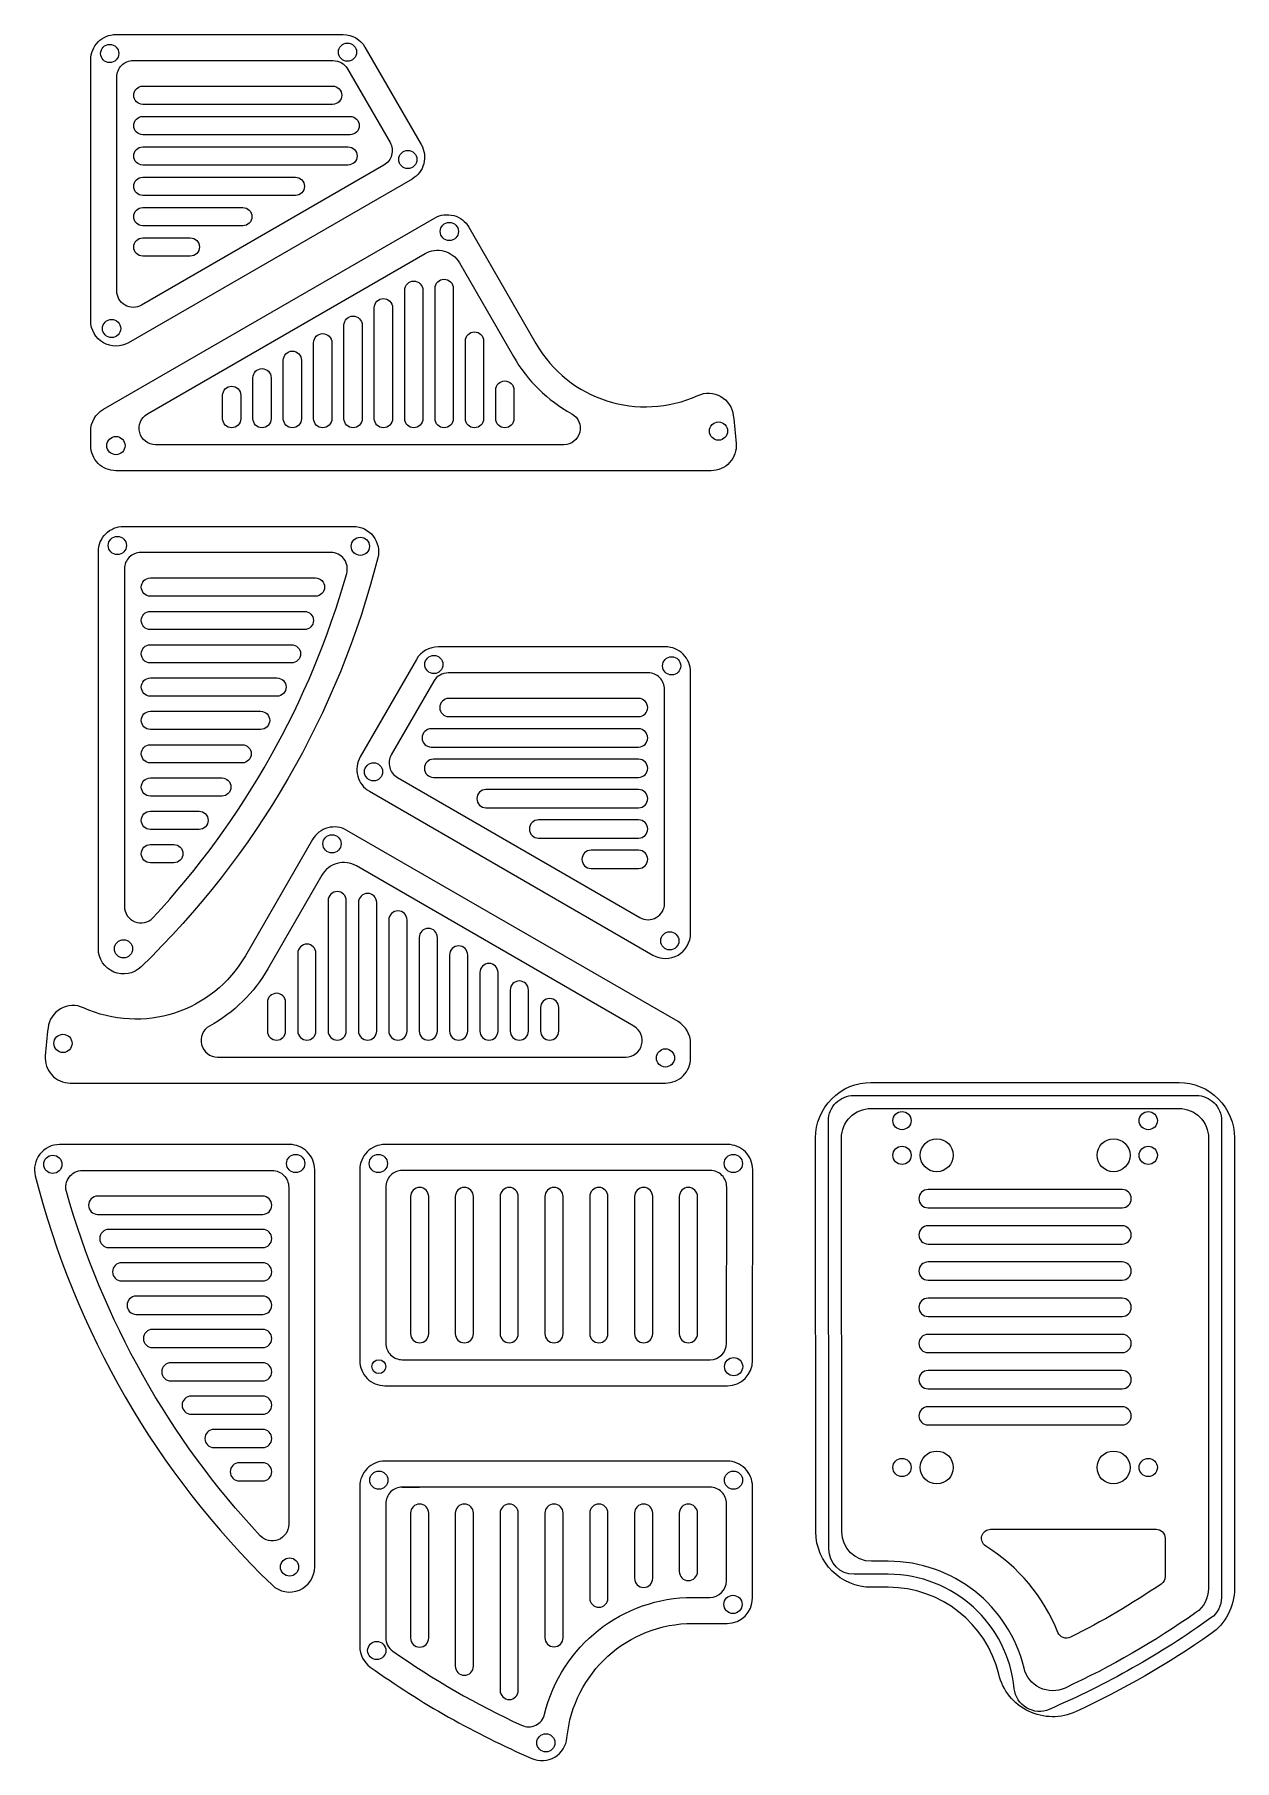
# Model space of a CAD drawing. Header units: inches. Extents: x 0 to 138, y 0 to 199.
import ezdxf

# ---------------------------------------------------------------- set-up
doc = ezdxf.new("R2010")
doc.units = ezdxf.units.IN
doc.header["$MEASUREMENT"] = 0
doc.layers.add('Cover', color=7, linetype='Continuous')

# ---------------------------------------------------------------- blocks, each defined once
blk = doc.blocks.new('*U6')
at = {"layer": 'Cover'}
blk.add_lwpolyline([(11.2, 1.05), (-11.2, 1.05, 1), (-11.2, -1.05), (11.2, -1.05, 1)], format="xyb", close=True, dxfattribs=at)
blk = doc.blocks.new('*U8')
at = {"layer": 'Cover', "color": 0, "linetype": 'ByBlock', "lineweight": -2, "transparency": 16777216}
for p in [(0, 0), (0, -4.18), (0, -8.35), (0, -12.53), (0, -16.7), (0, -20.88), (0, -25.05)]:
    blk.add_blockref('*U6', p, dxfattribs=at)

msp = doc.modelspace()

# ---------------------------------------------------------------- linework, layer by layer
at = {"layer": 'Cover'}
msp.add_line((42.33, 31.28), (44.33, 31.28), dxfattribs=at)
for points in [[(9.3, 198.79), (35.51, 198.79, -0.267949), (38.02, 197.34), (44.52, 186.09, -0.414214), (43.46, 182.13), (10.75, 163.25, -0.57735), (6.4, 165.76), (6.4, 195.89, -0.414214)], [(36, 194.84), (40.92, 186.32, -0.414214), (40.22, 183.73), (12.25, 167.58, -0.57735), (9.4, 169.22), (9.4, 193.89, -0.414214), (11.3, 195.79), (34.36, 195.79, -0.267949)], [(12.4, 190.74, -1), (12.4, 192.84), (34.3, 192.84, -1), (34.3, 190.74)], [(12.4, 187.24, -1), (12.4, 189.34), (36.32, 189.34, -1), (36.32, 187.24)], [(12.4, 183.74, -1), (12.4, 185.84), (36.07, 185.84, -1), (36.07, 183.74)], [(12.4, 180.24, -1), (12.4, 182.34), (30, 182.34, -1), (30, 180.24)], [(6.4, 151.39), (6.4, 153.06, -0.267949), (7.85, 155.57), (46.06, 177.63, -0.414214), (50.02, 176.56), (57.75, 163.16, 0.386122), (76.44, 157.17, -0.50824), (80.52, 154.87, -0.008141), (80.85, 151.63, -0.439069), (77.96, 148.49), (9.3, 148.49, -0.414214)], [(12.4, 176.74, -1), (12.4, 178.84), (23.94, 178.84, -1), (23.94, 176.74)], [(12.4, 173.24, -1), (12.4, 175.34), (17.88, 175.34, -1), (17.88, 173.24)], [(60.98, 151.49), (13.88, 151.49, -0.767327), (12.93, 155.04), (44.96, 173.53, -0.414214), (48.92, 172.47), (55.16, 161.66, 0.136577), (61.89, 155.05, -0.775042)], [(42.61, 169.31, -1), (44.71, 169.31), (44.71, 154.49, -1), (42.61, 154.49)], [(46.11, 169.52, -1), (48.21, 169.52), (48.21, 154.49, -1), (46.11, 154.49)], [(39.11, 167.29, -1), (41.21, 167.29), (41.21, 154.49, -1), (39.11, 154.49)], [(35.61, 165.27, -1), (37.71, 165.27), (37.71, 154.49, -1), (35.61, 154.49)], [(32.11, 163.25, -1), (34.21, 163.25), (34.21, 154.49, -1), (32.11, 154.49)], [(49.61, 163.45, -1), (51.71, 163.45), (51.71, 154.49, -1), (49.61, 154.49)], [(28.61, 161.23, -1), (30.71, 161.23), (30.71, 154.49, -1), (28.61, 154.49)], [(25.11, 159.21, -1), (27.21, 159.21), (27.21, 154.49, -1), (25.11, 154.49)], [(21.61, 157.19, -1), (23.71, 157.19), (23.71, 154.49, -1), (21.61, 154.49)], [(55.21, 154.49, -1), (53.11, 154.49), (53.11, 157.79, -1), (55.21, 157.79)], [(7.28, 93.36), (7.28, 139.17, -0.414214), (10.18, 142.07), (36.7, 142.07, -0.488999), (39.51, 138.45, -0.139064), (12.2, 91.27, -0.662499)], [(34.09, 139.07), (12.18, 139.07, 0.414214), (10.28, 137.17), (10.28, 98.25, 0.681001), (13.57, 96.95, 0.119199), (35.92, 136.65, 0.497439)], [(32.32, 134.02), (13.28, 134.02, -1), (13.28, 136.12), (32.32, 136.12, -1)], [(31.03, 130.17), (13.28, 130.17, -1), (13.28, 132.27), (31.03, 132.27, -1)], [(29.55, 126.33), (13.28, 126.33, -1), (13.28, 128.43), (29.55, 128.43, -1)], [(72.69, 128.18), (46.48, 128.18, 0.267949), (43.97, 126.73), (37.48, 115.48, 0.414214), (38.54, 111.52), (71.24, 92.64, 0.57735), (75.59, 95.15), (75.59, 125.28, 0.414214)], [(27.88, 122.49), (13.28, 122.49, -1), (13.28, 124.59), (27.88, 124.59, -1)], [(45.99, 124.23), (41.07, 115.71, 0.414214), (41.77, 113.12), (69.74, 96.97, 0.57735), (72.59, 98.61), (72.59, 123.28, 0.414214), (70.69, 125.18), (47.64, 125.18, 0.267949)], [(69.59, 120.13, 1), (69.59, 122.23), (47.7, 122.23, 1), (47.7, 120.13)], [(25.99, 118.65), (13.28, 118.65, -1), (13.28, 120.75), (25.99, 120.75, -1)], [(69.59, 116.63, 1), (69.59, 118.73), (45.67, 118.73, 1), (45.67, 116.63)], [(23.87, 114.8), (13.28, 114.8, -1), (13.28, 116.9), (23.87, 116.9, -1)], [(69.59, 113.13, 1), (69.59, 115.23), (45.93, 115.23, 1), (45.93, 113.13)], [(21.52, 110.96), (13.28, 110.96, -1), (13.28, 113.06), (21.52, 113.06, -1)], [(69.59, 109.63, 1), (69.59, 111.73), (51.99, 111.73, 1), (51.99, 109.63)], [(18.89, 107.12), (13.28, 107.12, -1), (13.28, 109.22), (18.89, 109.22, -1)], [(69.59, 106.13, 1), (69.59, 108.23), (58.05, 108.23, 1), (58.05, 106.13)], [(75.59, 80.78), (75.59, 82.45, 0.267949), (74.14, 84.96), (35.94, 107.02, 0.414214), (31.98, 105.96), (24.24, 92.56, -0.386122), (5.55, 86.56, 0.50824), (1.47, 84.26, 0.008141), (1.15, 81.03, 0.439069), (4.04, 77.88), (72.69, 77.88, 0.414214)], [(13.28, 103.28, -1), (13.28, 105.38), (15.98, 105.38, -1), (15.98, 103.28)], [(69.59, 102.63, 1), (69.59, 104.73), (64.11, 104.73, 1), (64.11, 102.63)], [(21.02, 80.88), (68.11, 80.88, 0.767327), (69.06, 84.43), (37.04, 102.92, 0.414214), (33.07, 101.86), (26.84, 91.06, -0.136577), (20.1, 84.45, 0.775042)], [(35.88, 98.91, 1), (33.78, 98.91), (33.78, 83.88, 1), (35.88, 83.88)], [(39.38, 98.7, 1), (37.28, 98.7), (37.28, 83.88, 1), (39.38, 83.88)], [(42.88, 96.68, 1), (40.78, 96.68), (40.78, 83.88, 1), (42.88, 83.88)], [(46.38, 94.66, 1), (44.28, 94.66), (44.28, 83.88, 1), (46.38, 83.88)], [(32.38, 92.85, 1), (30.28, 92.85), (30.28, 83.88, 1), (32.38, 83.88)], [(49.88, 92.64, 1), (47.78, 92.64), (47.78, 83.88, 1), (49.88, 83.88)], [(53.38, 90.62, 1), (51.28, 90.62), (51.28, 83.88, 1), (53.38, 83.88)], [(56.88, 88.6, 1), (54.78, 88.6), (54.78, 83.88, 1), (56.88, 83.88)], [(26.78, 83.88, 1), (28.88, 83.88), (28.88, 87.18, 1), (26.78, 87.18)], [(60.38, 86.58, 1), (58.28, 86.58), (58.28, 83.88, 1), (60.38, 83.88)], [(98.4, 19.73), (96.44, 19.73, -0.413991), (90.04, 26.13), (90, 71.55, -0.414436), (96.4, 77.95), (131.93, 77.95, -0.414214), (138.33, 71.55), (138.33, 19.59, -0.244661), (135.6, 14.35, -0.044331), (120.05, 5.4, -0.473226), (111.14, 9.7, 0.346497)], [(98.4, 21.23), (94.44, 21.23, -0.413991), (91.54, 24.13), (91.5, 73.55, -0.414436), (94.4, 76.45), (133.93, 76.45, -0.414214), (136.83, 73.55), (136.83, 18.56, -0.241809), (135.62, 16.2, -0.053764), (116.97, 5.66, -0.50824), (112.93, 8.04, 0.386122)], [(98.4, 22.73), (96.44, 22.73, -0.413991), (93.04, 26.13), (93, 71.55, -0.414436), (96.4, 74.95), (131.93, 74.95, -0.414214), (135.33, 71.55), (135.33, 19.59, -0.244661), (133.88, 16.81, -0.044331), (118.79, 8.12, -0.473226), (114.05, 10.41, 0.346497)], [(32.23, 22.08), (32.23, 67.89, 0.414214), (29.33, 70.79), (2.81, 70.79, 0.488999), (0, 67.18, 0.139064), (27.31, 20, 0.662499)], [(40.33, 42.98), (79.84, 42.98, 0.413953), (82.74, 45.88), (82.76, 67.89, 0.414475), (79.86, 70.79), (40.33, 70.79, 0.414214), (37.43, 67.89), (37.43, 45.88, 0.414214)], [(5.42, 67.79), (27.33, 67.79, -0.414214), (29.23, 65.89), (29.23, 26.98, -0.681001), (25.94, 25.68, -0.119199), (3.59, 65.37, -0.497439)], [(42.33, 45.98), (77.84, 45.98, 0.413953), (79.74, 47.88), (79.76, 65.89, 0.414475), (77.86, 67.79), (42.33, 67.79, 0.414214), (40.43, 65.89), (40.43, 47.88, 0.414214)], [(43.28, 48.98, 1), (45.38, 48.98), (45.38, 64.79, 1), (43.28, 64.79)], [(48.45, 48.98, 1), (50.55, 48.98), (50.55, 64.79, 1), (48.45, 64.79)], [(53.62, 48.98, 1), (55.72, 48.98), (55.72, 64.79, 1), (53.62, 64.79)], [(58.79, 48.98, 1), (60.89, 48.98), (60.89, 64.79, 1), (58.79, 64.79)], [(63.96, 48.98, 1), (66.06, 48.98), (66.06, 64.79, 1), (63.96, 64.79)], [(69.12, 48.98, 1), (71.22, 48.98), (71.22, 64.79, 1), (69.12, 64.79)], [(74.29, 48.98, 1), (76.39, 48.98), (76.39, 64.79, 1), (74.29, 64.79)], [(7.19, 62.74), (26.23, 62.74, 1), (26.23, 64.84), (7.19, 64.84, 1)], [(8.48, 58.9), (26.23, 58.9, 1), (26.23, 61), (8.48, 61, 1)], [(9.96, 55.06), (26.23, 55.06, 1), (26.23, 57.16), (9.96, 57.16, 1)], [(11.63, 51.21), (26.23, 51.21, 1), (26.23, 53.31), (11.63, 53.31, 1)], [(13.52, 47.37), (26.23, 47.37, 1), (26.23, 49.47), (13.52, 49.47, 1)], [(15.64, 43.53), (26.23, 43.53, 1), (26.23, 45.63), (15.64, 45.63, 1)], [(17.99, 39.69), (26.23, 39.69, 1), (26.23, 41.79), (17.99, 41.79, 1)], [(20.62, 35.84), (26.23, 35.84, 1), (26.23, 37.94), (20.62, 37.94, 1)], [(26.23, 32, 1), (26.23, 34.1), (23.53, 34.1, 1), (23.53, 32)], [(79.83, 34.28), (40.33, 34.28, 0.414214), (37.43, 31.38), (37.43, 12.9, 0.241809), (38.64, 10.54, 0.053764), (57.29, 0, 0.50824), (61.33, 2.38, -0.386122), (75.86, 15.57), (79.82, 15.57, 0.413991), (82.72, 18.47), (82.73, 31.38, 0.414436)], [(77.83, 31.28), (42.33, 31.28, 0.414214), (40.43, 29.38), (40.43, 13.93, 0.244661), (41.24, 12.37, 0.044331), (56.1, 3.82, 0.473226), (58.75, 5.1, -0.346497), (75.86, 18.57), (77.82, 18.57, 0.413991), (79.72, 20.47), (79.73, 29.38, 0.414436)], [(45.38, 13.89), (45.38, 28.28, 1), (43.28, 28.28), (43.28, 13.89, 1)], [(50.55, 10.64), (50.55, 28.28, 1), (48.45, 28.28), (48.45, 10.64, 1)], [(55.72, 7.84), (55.72, 28.28, 1), (53.62, 28.28), (53.62, 7.84, 1)], [(60.89, 13.92), (60.89, 28.28, 1), (58.79, 28.28), (58.79, 13.92, 1)], [(66.06, 18.48), (66.06, 28.28, 1), (63.96, 28.28), (63.96, 18.48, 1)], [(71.22, 28.28, 1), (69.12, 28.28), (69.12, 20.77, 1), (71.22, 20.77)], [(76.39, 28.28, 1), (74.29, 28.28), (74.29, 21.56, 1), (76.39, 21.56)], [(130.33, 25.38), (130.33, 20.98, -0.248602), (129.87, 20.11, -0.032477), (119.42, 13.97, -0.438785), (117.97, 14.52, 0.157786), (109.64, 24.49, -0.752309), (110.2, 26.43), (129.28, 26.43, -0.414214)]]:
    msp.add_lwpolyline(points, format="xyb", close=True, dxfattribs=at)
for centre, radius in [((8.59, 196.6), 1.05), ((36.01, 196.76), 1.05), ((42.97, 184.38), 1.05), ((47.76, 176.08), 1.05), ((8.8, 164.89), 1.05), ((78.81, 153.06), 1.05), ((9.3, 151.39), 1.05), ((9.47, 139.87), 1.05), ((37.49, 139.78), 1.05), ((45.98, 126.15), 1.05), ((73.4, 125.99), 1.05), ((39.02, 113.77), 1.05), ((34.23, 105.47), 1.05), ((10.18, 93.36), 1.05), ((73.19, 94.28), 1.05), ((3.19, 82.45), 1.05), ((72.69, 80.78), 1.05), ((99.98, 73.55), 1.05), ((128.38, 73.55), 1.05), ((99.98, 69.55), 1.05), ((103.98, 69.55), 1.9), ((124.38, 69.55), 1.9), ((128.38, 69.55), 1.05), ((2.02, 68.51), 1.05), ((30.04, 68.6), 1.05), ((39.57, 68.6), 1.05), ((80.52, 68.6), 1.05), ((39.63, 45.18), 0.8), ((80.55, 45.18), 1.05), ((99.98, 33.55), 1.05), ((103.98, 33.55), 1.9), ((124.38, 33.55), 1.9), ((128.38, 33.55), 1.05), ((39.63, 32.09), 1.05), ((80.54, 32.09), 1.05), ((29.33, 22.08), 1.05), ((80.48, 17.76), 1.05), ((39.39, 12.44), 1.05), ((58.9, 1.8), 1.05)]:
    msp.add_circle(centre, radius, dxfattribs=at)

# ---------------------------------------------------------------- block references
msp.add_blockref('*U8', (114.18, 64.55), dxfattribs=at)

doc.saveas('drawing.dxf')
